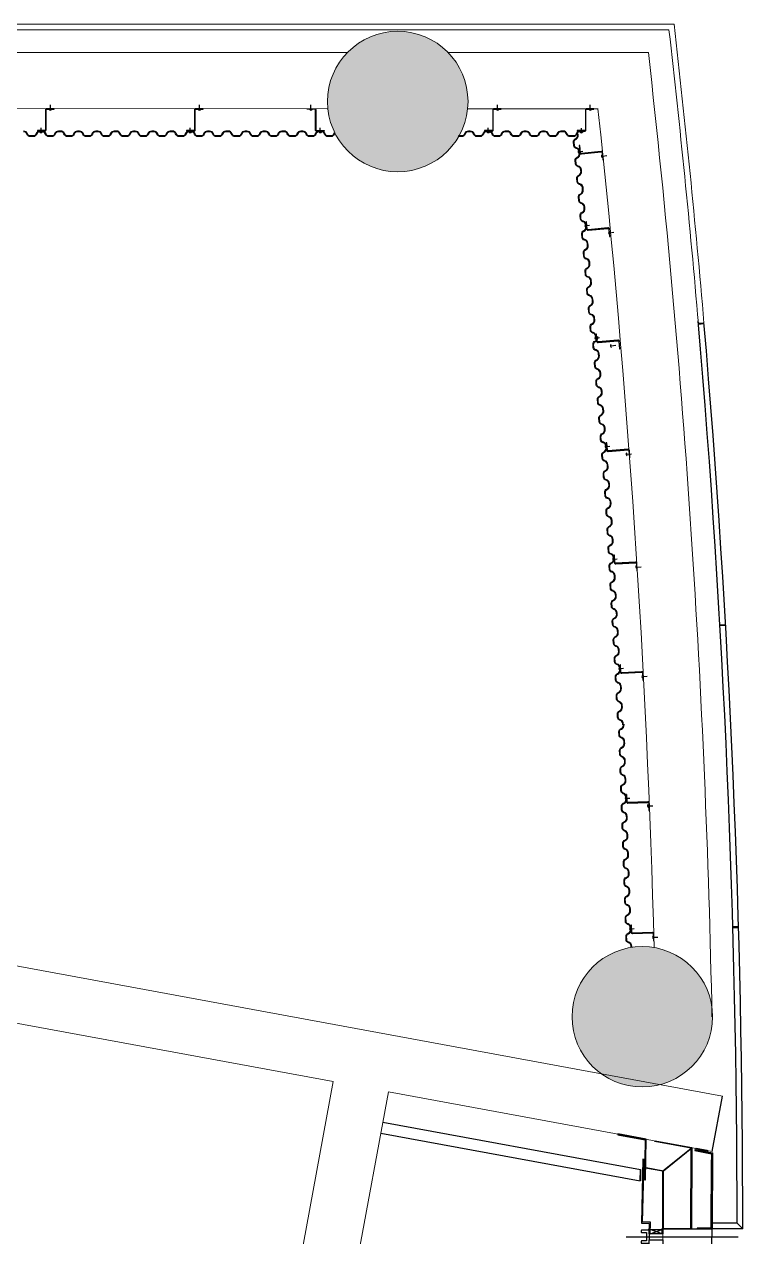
# Model space of a CAD drawing. Header units: centimetres. Extents: x 139057 to 200038, y 34824 to 80516.
# Drawn here: x 174079.3 to 174335, y 52723.6 to 53155.2 of the extents above; entities that cross this region are included whole.
import ezdxf

# ---------------------------------------------------------------- set-up
doc = ezdxf.new("R2010")
doc.units = ezdxf.units.CM
doc.header["$LTSCALE"] = 100
doc.linetypes.add('GI-ST-ESC-P1$0$CENTER', pattern=[50.8, 31.75, -6.35, 6.35, -6.35])
doc.layers.get('Defpoints').update_dxf_attribs({"lineweight": 0})
for name, color, linetype, lineweight in [('410_STRUTTURE_001-AM_0', 7, 'Continuous', 0), ('430_TAVOLATI_001-AM_0', 3, 'Continuous', 0), ('437_RIVESTIMENTI_001-AM_0', 13, 'Continuous', 0), ('441_SERRAMENTI_001-AM_0', 1, 'Continuous', 0)]:
    doc.layers.add(name, color=color, linetype=linetype, lineweight=lineweight)
for name, color, linetype in [('A-FACCIATA-stone', 13, 'Continuous'), ('A-FIN-PANNELLO METAL. ONDUL.', 12, 'Continuous'), ('A-FIN-PIETRA', 7, 'Continuous'), ('GI-ST-ESC-P1$0$A-CLNG-GLAZ', 1, 'Continuous'), ('GI-ST-ESC-P1$0$A-GLAZ-MULL', 1, 'Continuous'), ('GI-ST-ESC-P1$0$A-INSL', 7, 'Continuous')]:
    doc.layers.add(name, color=color, linetype=linetype)

# ---------------------------------------------------------------- blocks, each defined once
blk = doc.blocks.new('GI-ST-ESC-P1$0$FRAME')
at = {"layer": 'Defpoints', "color": 11}
for p, q in [((5, 9.3), (5, 11)), ((18.5, 9.3), (18.5, 11)), ((34.2, 9.3), (34.2, 11)), ((44.9, 9.3), (44.9, 11)), ((5, -9.3), (5, -11)), ((18.5, -9.3), (18.5, -11)), ((34.2, -9.3), (34.2, -11)), ((44.9, -9.3), (44.9, -11))]:
    blk.add_line(p, q, dxfattribs=at)
at = {"layer": 'Defpoints'}
blk.add_line((49, 11), (49, -11), dxfattribs=at)
at = {"layer": 'GI-ST-ESC-P1$0$A-CLNG-GLAZ', "color": 11, "linetype": 'GI-ST-ESC-P1$0$CENTER'}
blk.add_line((-81.1, 0), (317.6, 0), dxfattribs=at)
at = {"layer": 'GI-ST-ESC-P1$0$A-GLAZ-MULL', "color": 11}
blk.add_line((0, 11), (0, -11), dxfattribs=at)
at = {"layer": 'GI-ST-ESC-P1$0$A-GLAZ-MULL', "color": 5}
blk.add_lwpolyline([(-3.3, 23), (-26.5, 23, 0.414214), (-27.5, 22), (-27.5, 16, 0.414214), (-26.5, 15), (-10, 15, -0.414214), (-9.5, 14.5), (-9.5, -14.5, -0.414214), (-10, -15), (-26.5, -15, 0.414214), (-27.5, -16), (-27.5, -22, 0.414214), (-26.5, -23), (-3.3, -23), (-3.3, -25, 0.414214), (-2.3, -26), (0, -26), (0, -11), (49, -11), (49, -27.5), (224, -27.5), (224, 27.5), (49, 27.5), (49, 11), (0, 11), (0, 26), (-2.3, 26, 0.414214), (-3.3, 25)], format="xyb", close=True, dxfattribs=at)

msp = doc.modelspace()

# ---------------------------------------------------------------- hatches: boundary and pattern name
at = {"layer": '410_STRUTTURE_001-AM_0'}
h = msp.add_hatch(color=256, dxfattribs=at)
edge = h.paths.add_edge_path()
edge.add_arc((174212.2, 53127.69), 25, 0, 360)
h = msp.add_hatch(color=256, dxfattribs=at)
edge = h.paths.add_edge_path()
edge.add_arc((174299.21, 52801.91), 25, 0, 360)

# ---------------------------------------------------------------- linework, layer by layer
for centre in [(174212.2, 53127.69, 0), (174299.21, 52801.91, 0)]:
    msp.add_circle(centre, 25, dxfattribs=at)
at = {"layer": '430_TAVOLATI_001-AM_0'}
for p, q in [((173870.88, 52857.88, 0), (174327.72, 52773.66, 0)), ((173886.93, 52834.59, 0), (174189.26, 52778.85, 0)), ((174004.81, 51778.34, 0), (174189.26, 52778.85, 0)), ((174086.88, 52113.18, 0), (174208.92, 52775.22, 0)), ((174208.92, 52775.22, 0), (174324.09, 52753.99, 0)), ((174327.72, 52773.66, 0), (174324.09, 52753.99, 0))]:
    msp.add_line(p, q, dxfattribs=at)
at = {"layer": '430_TAVOLATI_001-AM_0', "elevation": 0}
for points in [[(173964.09, 53145.15), (174194.16, 53145.14)], [(174229.86, 53145.14), (174301.38, 53145.14)], [(173964.09, 53125.15), (174187.14, 53125.14)], [(174236.89, 53125.14), (174283.46, 53125.14)]]:
    msp.add_lwpolyline(points, dxfattribs=at)
at = {"layer": '430_TAVOLATI_001-AM_0'}
for radius, start, end in [(3737.8, 1.13543, 6.41086), (3717.8, 1.52085, 6.13541)]:
    msp.add_arc((170586.95, 52727.78, 0), radius, start, end, dxfattribs=at)
at = {"layer": '437_RIVESTIMENTI_001-AM_0'}
for p, q in [((173965.17, 53155.2, 0), (174310.5, 53155.18, 0)), ((173965.17, 53153.2, 0), (174308.72, 53153.18, 0))]:
    msp.add_line(p, q, dxfattribs=at)
for radius, end in [(3751.8, 6.54565), (3749.8, 6.5184)]:
    msp.add_arc((170583.16, 52727.5, 0), radius, 4.9132, end, dxfattribs=at)
at = {"layer": '441_SERRAMENTI_001-AM_0'}
for p, q in [((174318.36, 52754.52, 0), (174322.5, 52754.36, 0)), ((174322.39, 52753.77, 0), (174318.47, 52755.11, 0))]:
    msp.add_line(p, q, dxfattribs=at)
at = {"layer": '441_SERRAMENTI_001-AM_0', "elevation": 0}
for points in [[(174318.17, 52754.55), (174318.13, 52754.33), (174324.04, 52753.22), (174323.97, 52726.7), (174318.97, 52726.72), (174318.97, 52726.47), (174324.22, 52726.46), (174324.28, 52753.43), (174318.17, 52754.55)], [(174322.39, 52753.77), (174322.5, 52754.36), (174318.47, 52755.11), (174318.36, 52754.52), (174322.39, 52753.77)]]:
    msp.add_lwpolyline(points, dxfattribs=at)
at = {"layer": 'A-FACCIATA-stone'}
msp.add_line((174298.65, 52743.52, 0), (174298.74, 52747.57, 0), dxfattribs=at)
at = {"layer": 'A-FIN-PANNELLO METAL. ONDUL.'}
for p, q in [((174088.62, 53124.95, 0), (174088.62, 53126.57, 0)), ((174141.65, 53124.95, 0), (174141.65, 53126.57, 0)), ((174181.33, 53124.95, 0), (174181.33, 53126.57, 0)), ((174247.73, 53124.95, 0), (174247.73, 53126.57, 0)), ((174280.7, 53124.95, 0), (174280.7, 53126.57, 0)), ((174085.3, 53116.65, 0), (174085.3, 53118.27, 0)), ((174138.34, 53116.65, 0), (174138.34, 53118.27, 0)), ((174184.65, 53116.65, 0), (174184.65, 53118.27, 0)), ((174244.42, 53116.65, 0), (174244.42, 53118.27, 0)), ((174277.53, 53116.62, 0), (174277.53, 53118.24, 0)), ((174276.42, 53109.79, 0), (174278.03, 53109.97, 0)), ((174285.01, 53108.24, 0), (174286.61, 53108.5, 0)), ((174278.84, 53083.53, 0), (174280.45, 53083.68, 0)), ((174287.52, 53081.01, 0), (174289.13, 53081.22, 0)), ((174282.41, 53043.57, 0), (174284.02, 53043.72, 0)), ((174288.18, 53040.7, 0), (174289.78, 53040.93, 0)), ((174286.01, 53004.83, 0), (174287.63, 53004.96, 0)), ((174293.79, 53002.12, 0), (174295.39, 53002.33, 0)), ((174288.71, 52964.82, 0), (174290.33, 52964.91, 0)), ((174297.19, 52961.97, 0), (174298.81, 52962.06, 0)), ((174290.89, 52925.85, 0), (174292.5, 52925.94, 0)), ((174299.36, 52923.01, 0), (174300.98, 52923.1, 0)), ((174293.13, 52879.66, 0), (174294.75, 52879.72, 0)), ((174301.35, 52876.96, 0), (174302.97, 52877.02, 0)), ((174294.74, 52833.22, 0), (174296.35, 52833.28, 0)), ((174303.15, 52830.2, 0), (174304.77, 52830.25, 0))]:
    msp.add_line(p, q, dxfattribs=at)
at = {"layer": 'A-FIN-PANNELLO METAL. ONDUL.', "elevation": 0}
for points in [[(174089.93, 53125.14), (174087.3, 53125.14, 0.429331), (174086.87, 53124.68), (174086.87, 53117.59, -0.399243), (174086.62, 53117.33), (174083.99, 53117.33), (174083.99, 53117.14), (174086.62, 53117.14, 0.422925), (174087.05, 53117.59), (174087.05, 53124.69, -0.399257), (174087.3, 53124.95), (174089.93, 53124.95), (174089.93, 53125.14)], [(174142.97, 53125.14), (174140.34, 53125.14, 0.429331), (174139.9, 53124.68), (174139.9, 53117.59, -0.399243), (174139.65, 53117.33), (174137.03, 53117.33), (174137.03, 53117.14), (174139.65, 53117.14, 0.422925), (174140.09, 53117.59), (174140.09, 53124.69, -0.399257), (174140.34, 53124.95), (174142.97, 53124.95), (174142.97, 53125.14)], [(174180.02, 53125.14), (174182.65, 53125.14, -0.429331), (174183.08, 53124.68), (174183.08, 53117.59, 0.399243), (174183.33, 53117.33), (174185.96, 53117.33), (174185.96, 53117.14), (174183.33, 53117.14, -0.422925), (174182.9, 53117.59), (174182.9, 53124.69, 0.399257), (174182.65, 53124.95), (174180.02, 53124.95), (174180.02, 53125.14)], [(174249.04, 53125.14), (174246.42, 53125.14, 0.429331), (174245.98, 53124.68), (174245.98, 53117.59, -0.399243), (174245.73, 53117.33), (174243.1, 53117.33), (174243.1, 53117.14), (174245.73, 53117.14, 0.422925), (174246.17, 53117.59), (174246.17, 53124.69, -0.399257), (174246.42, 53124.95), (174249.04, 53124.95), (174249.04, 53125.14)], [(174282.01, 53125.14), (174279.38, 53125.14, 0.429331), (174278.95, 53124.68), (174278.95, 53117.59, -0.399243), (174278.7, 53117.32), (174276.07, 53117.32), (174276.07, 53117.14), (174278.7, 53117.14, 0.422925), (174279.13, 53117.59), (174279.13, 53124.69, -0.399257), (174279.38, 53124.95), (174282.01, 53124.95), (174282.01, 53125.14)], [(174085.3, 53117.14), (174084.9, 53117.14, 0.317987), (174083.48, 53116.14), (174083.47, 53116.11, -0.317987), (174082.53, 53115.44), (174081.44, 53115.44, -0.317987), (174080.49, 53116.11), (174080.48, 53116.14, 0.317987), (174079.07, 53117.14)], [(174085.3, 53116.94), (174084.9, 53116.94, 0.317987), (174083.67, 53116.08), (174083.66, 53116.04, -0.317987), (174082.53, 53115.24), (174081.44, 53115.24, -0.317987), (174080.31, 53116.04), (174080.29, 53116.08, 0.317987), (174079.07, 53116.94)], [(174105.17, 53117.14), (174104.77, 53117.14, 0.317987), (174103.35, 53116.14), (174103.34, 53116.11, -0.317987), (174102.4, 53115.44), (174101.31, 53115.44, -0.317987), (174100.36, 53116.11), (174100.35, 53116.14, 0.317987), (174098.94, 53117.14), (174098.27, 53117.14, 0.317987), (174096.85, 53116.14), (174096.84, 53116.11, -0.317987), (174095.9, 53115.44), (174094.68, 53115.44, -0.277807), (174093.8, 53115.97), (174093.6, 53116.34, 0.277807), (174092.28, 53117.14), (174091.47, 53117.14, 0.317987), (174090.05, 53116.14), (174090.04, 53116.11, -0.317987), (174089.1, 53115.44), (174088.01, 53115.44, -0.317987), (174087.06, 53116.11), (174087.05, 53116.14, 0.317987), (174085.64, 53117.14), (174085.3, 53117.14)], [(174105.17, 53116.94), (174104.77, 53116.94, 0.317987), (174103.54, 53116.07), (174103.53, 53116.04, -0.317987), (174102.4, 53115.24), (174101.31, 53115.24, -0.317987), (174100.17, 53116.04), (174100.16, 53116.07, 0.317987), (174098.94, 53116.94), (174098.27, 53116.94, 0.317987), (174097.04, 53116.07), (174097.03, 53116.04, -0.317987), (174095.9, 53115.24), (174094.68, 53115.24, -0.277807), (174093.62, 53115.88), (174093.42, 53116.25, 0.277807), (174092.28, 53116.94), (174091.47, 53116.94, 0.317987), (174090.24, 53116.08), (174090.23, 53116.04, -0.317987), (174089.1, 53115.24), (174088.01, 53115.24, -0.317987), (174086.87, 53116.04), (174086.86, 53116.08, 0.317987), (174085.64, 53116.94), (174085.3, 53116.94)], [(174125.04, 53117.14), (174124.64, 53117.14, 0.317987), (174123.22, 53116.14), (174123.21, 53116.11, -0.317987), (174122.27, 53115.44), (174121.18, 53115.44, -0.317987), (174120.23, 53116.11), (174120.22, 53116.14, 0.317987), (174118.81, 53117.14), (174118.14, 53117.14, 0.317987), (174116.72, 53116.14), (174116.71, 53116.11, -0.317987), (174115.77, 53115.44), (174114.55, 53115.44, -0.277807), (174113.67, 53115.97), (174113.47, 53116.34, 0.277807), (174112.14, 53117.14), (174111.34, 53117.14, 0.317987), (174109.92, 53116.14), (174109.91, 53116.11, -0.317987), (174108.97, 53115.44), (174107.88, 53115.44, -0.317987), (174106.93, 53116.11), (174106.92, 53116.14, 0.317987), (174105.51, 53117.14), (174105.17, 53117.14)], [(174125.04, 53116.94), (174124.64, 53116.94, 0.317987), (174123.41, 53116.07), (174123.4, 53116.04, -0.317987), (174122.27, 53115.24), (174121.18, 53115.24, -0.317987), (174120.04, 53116.04), (174120.03, 53116.07, 0.317987), (174118.81, 53116.94), (174118.14, 53116.94, 0.317987), (174116.91, 53116.07), (174116.9, 53116.04, -0.317987), (174115.77, 53115.24), (174114.55, 53115.24, -0.277807), (174113.49, 53115.88), (174113.29, 53116.25, 0.277807), (174112.14, 53116.94), (174111.34, 53116.94, 0.317987), (174110.11, 53116.07), (174110.1, 53116.04, -0.317987), (174108.97, 53115.24), (174107.88, 53115.24, -0.317987), (174106.74, 53116.04), (174106.73, 53116.07, 0.317987), (174105.51, 53116.94), (174105.17, 53116.94)], [(174144.91, 53117.14), (174144.51, 53117.14, 0.317987), (174143.09, 53116.14), (174143.08, 53116.11, -0.317987), (174142.14, 53115.44), (174141.04, 53115.44, -0.317987), (174140.1, 53116.11), (174140.09, 53116.14, 0.317987), (174138.68, 53117.14), (174138.01, 53117.14, 0.317987), (174136.59, 53116.14), (174136.58, 53116.11, -0.317987), (174135.64, 53115.44), (174134.42, 53115.44, -0.277807), (174133.54, 53115.97), (174133.34, 53116.34, 0.277807), (174132.01, 53117.14), (174131.21, 53117.14, 0.317987), (174129.79, 53116.14), (174129.78, 53116.11, -0.317987), (174128.84, 53115.44), (174127.74, 53115.44, -0.317987), (174126.8, 53116.11), (174126.79, 53116.14, 0.317987), (174125.38, 53117.14), (174125.04, 53117.14)], [(174144.91, 53116.94), (174144.51, 53116.94, 0.317987), (174143.28, 53116.07), (174143.27, 53116.04, -0.317987), (174142.14, 53115.24), (174141.04, 53115.24, -0.317987), (174139.91, 53116.04), (174139.9, 53116.07, 0.317987), (174138.68, 53116.94), (174138.01, 53116.94, 0.317987), (174136.78, 53116.07), (174136.77, 53116.04, -0.317987), (174135.64, 53115.24), (174134.42, 53115.24, -0.277807), (174133.36, 53115.88), (174133.16, 53116.25, 0.277807), (174132.01, 53116.94), (174131.21, 53116.94, 0.317987), (174129.98, 53116.07), (174129.97, 53116.04, -0.317987), (174128.84, 53115.24), (174127.74, 53115.24, -0.317987), (174126.61, 53116.04), (174126.6, 53116.07, 0.317987), (174125.38, 53116.94), (174125.04, 53116.94)], [(174164.78, 53117.14), (174164.37, 53117.14, 0.317987), (174162.96, 53116.14), (174162.95, 53116.11, -0.317987), (174162.01, 53115.44), (174160.91, 53115.44, -0.317987), (174159.97, 53116.11), (174159.96, 53116.14, 0.317987), (174158.54, 53117.14), (174157.87, 53117.14, 0.317987), (174156.46, 53116.14), (174156.45, 53116.11, -0.317987), (174155.51, 53115.44), (174154.29, 53115.44, -0.277807), (174153.4, 53115.97), (174153.21, 53116.34, 0.277807), (174151.88, 53117.14), (174151.07, 53117.14, 0.317987), (174149.66, 53116.14), (174149.65, 53116.11, -0.317987), (174148.71, 53115.44), (174147.61, 53115.44, -0.317987), (174146.67, 53116.11), (174146.66, 53116.14, 0.317987), (174145.24, 53117.14), (174144.91, 53117.14)], [(174164.78, 53116.94), (174164.37, 53116.94, 0.317987), (174163.15, 53116.07), (174163.14, 53116.04, -0.317987), (174162.01, 53115.24), (174160.91, 53115.24, -0.317987), (174159.78, 53116.04), (174159.77, 53116.07, 0.317987), (174158.54, 53116.94), (174157.87, 53116.94, 0.317987), (174156.65, 53116.07), (174156.64, 53116.04, -0.317987), (174155.51, 53115.24), (174154.29, 53115.24, -0.277807), (174153.23, 53115.88), (174153.03, 53116.25, 0.277807), (174151.88, 53116.94), (174151.07, 53116.94, 0.317987), (174149.85, 53116.07), (174149.84, 53116.04, -0.317987), (174148.71, 53115.24), (174147.61, 53115.24, -0.317987), (174146.48, 53116.04), (174146.47, 53116.07, 0.317987), (174145.24, 53116.94), (174144.91, 53116.94)], [(174184.65, 53117.14), (174184.24, 53117.14, 0.317987), (174182.83, 53116.14), (174182.82, 53116.11, -0.317987), (174181.87, 53115.44), (174180.78, 53115.44, -0.317987), (174179.84, 53116.11), (174179.83, 53116.14, 0.317987), (174178.41, 53117.14), (174177.74, 53117.14, 0.317987), (174176.33, 53116.14), (174176.32, 53116.11, -0.317987), (174175.37, 53115.44), (174174.16, 53115.44, -0.277807), (174173.27, 53115.97), (174173.08, 53116.34, 0.277807), (174171.75, 53117.14), (174170.94, 53117.14, 0.317987), (174169.53, 53116.14), (174169.52, 53116.11, -0.317987), (174168.57, 53115.44), (174167.48, 53115.44, -0.317987), (174166.54, 53116.11), (174166.53, 53116.14, 0.317987), (174165.11, 53117.14), (174164.78, 53117.14)], [(174184.65, 53116.94), (174184.24, 53116.94, 0.317987), (174183.02, 53116.07), (174183.01, 53116.04, -0.317987), (174181.87, 53115.24), (174180.78, 53115.24, -0.317987), (174179.65, 53116.04), (174179.64, 53116.07, 0.317987), (174178.41, 53116.94), (174177.74, 53116.94, 0.317987), (174176.52, 53116.07), (174176.51, 53116.04, -0.317987), (174175.37, 53115.24), (174174.16, 53115.24, -0.277807), (174173.1, 53115.88), (174172.9, 53116.25, 0.277807), (174171.75, 53116.94), (174170.94, 53116.94, 0.317987), (174169.72, 53116.07), (174169.71, 53116.04, -0.317987), (174168.57, 53115.24), (174167.48, 53115.24, -0.317987), (174166.35, 53116.04), (174166.34, 53116.07, 0.317987), (174165.11, 53116.94), (174164.78, 53116.94)], [(174189.61, 53116.54, 0.075242), (174189.4, 53116.14), (174189.39, 53116.11, -0.317987), (174188.44, 53115.44), (174187.35, 53115.44, -0.317987), (174186.41, 53116.11), (174186.4, 53116.14, 0.317987), (174184.98, 53117.14), (174184.65, 53117.14)], [(174189.71, 53116.33, 0.055373), (174189.59, 53116.07), (174189.57, 53116.04, -0.317987), (174188.44, 53115.24), (174187.35, 53115.24, -0.317987), (174186.22, 53116.04), (174186.21, 53116.07, 0.317987), (174184.98, 53116.94), (174184.65, 53116.94)], [(174244.25, 53116.94), (174243.85, 53116.94, 0.317987), (174242.62, 53116.07), (174242.61, 53116.04, -0.317987), (174241.48, 53115.24), (174240.39, 53115.24, -0.317987), (174239.26, 53116.04), (174239.25, 53116.07, 0.317987), (174238.02, 53116.94), (174237.35, 53116.94, 0.317987), (174236.12, 53116.07), (174236.11, 53116.04, -0.317987), (174234.98, 53115.24), (174233.76, 53115.24, -0.008772), (174233.72, 53115.24, -0.008772)], [(174244.25, 53117.14), (174243.85, 53117.14, 0.317987), (174242.44, 53116.14), (174242.42, 53116.11, -0.317987), (174241.48, 53115.44), (174240.39, 53115.44, -0.317987), (174239.45, 53116.11), (174239.44, 53116.14, 0.317987), (174238.02, 53117.14), (174237.35, 53117.14, 0.317987), (174235.94, 53116.14), (174235.92, 53116.11, -0.317987), (174234.98, 53115.44), (174233.83, 53115.44)], [(174264.12, 53117.14), (174263.72, 53117.14, 0.317987), (174262.3, 53116.14), (174262.29, 53116.1, -0.317987), (174261.35, 53115.44), (174260.26, 53115.44, -0.317987), (174259.32, 53116.1), (174259.3, 53116.14, 0.317987), (174257.89, 53117.14), (174257.22, 53117.14, 0.317987), (174255.8, 53116.14), (174255.79, 53116.1, -0.317987), (174254.85, 53115.44), (174253.63, 53115.44, -0.277807), (174252.75, 53115.97), (174252.55, 53116.34, 0.277807), (174251.23, 53117.14), (174250.42, 53117.14, 0.317987), (174249, 53116.14), (174248.99, 53116.11, -0.317987), (174248.05, 53115.44), (174246.96, 53115.44, -0.317987), (174246.02, 53116.11), (174246, 53116.14, 0.317987), (174244.59, 53117.14), (174244.25, 53117.14)], [(174264.12, 53116.94), (174263.72, 53116.94, 0.317987), (174262.49, 53116.07), (174262.48, 53116.04, -0.317987), (174261.35, 53115.24), (174260.26, 53115.24, -0.317987), (174259.13, 53116.04), (174259.12, 53116.07, 0.317987), (174257.89, 53116.94), (174257.22, 53116.94, 0.317987), (174255.99, 53116.07), (174255.98, 53116.04, -0.317987), (174254.85, 53115.24), (174253.63, 53115.24, -0.277807), (174252.57, 53115.88), (174252.38, 53116.25, 0.277807), (174251.23, 53116.94), (174250.42, 53116.94, 0.317987), (174249.19, 53116.07), (174249.18, 53116.04, -0.317987), (174248.05, 53115.24), (174246.96, 53115.24, -0.317987), (174245.83, 53116.04), (174245.82, 53116.07, 0.317987), (174244.59, 53116.94), (174244.25, 53116.94)], [(174278.35, 53117.02, 0.101477), (174277.76, 53117.14), (174277.09, 53117.14, 0.317987), (174275.67, 53116.14), (174275.66, 53116.1, -0.317987), (174274.72, 53115.44), (174273.5, 53115.44, -0.277807), (174272.62, 53115.97), (174272.42, 53116.34, 0.277807), (174271.1, 53117.14), (174270.29, 53117.14, 0.317987), (174268.87, 53116.14), (174268.86, 53116.1, -0.317987), (174267.92, 53115.44), (174266.83, 53115.44, -0.317987), (174265.88, 53116.1), (174265.87, 53116.14, 0.317987), (174264.46, 53117.14), (174264.12, 53117.14)], [(174278.27, 53116.83, 0.101477), (174277.76, 53116.94), (174277.09, 53116.94, 0.317987), (174275.86, 53116.07), (174275.85, 53116.04, -0.317987), (174274.72, 53115.24), (174273.5, 53115.24, -0.277807), (174272.44, 53115.88), (174272.25, 53116.25, 0.277807), (174271.1, 53116.94), (174270.29, 53116.94, 0.317987), (174269.06, 53116.07), (174269.05, 53116.04, -0.317987), (174267.92, 53115.24), (174266.83, 53115.24, -0.317987), (174265.7, 53116.04), (174265.68, 53116.07, 0.317987), (174264.46, 53116.94), (174264.12, 53116.94)], [(174277.39, 53102.95), (174277.36, 53103.35, 0.317987), (174276.38, 53104.5), (174276.35, 53104.5, -0.317987), (174275.45, 53105.56), (174275.36, 53106.65, -0.317987), (174276.05, 53107.85), (174276.08, 53107.86, 0.317987), (174276.84, 53109.16), (174276.78, 53109.83, 0.317987), (174275.81, 53110.97), (174275.77, 53110.98, -0.317987), (174274.87, 53112.03), (174274.77, 53113.25, -0.277807), (174275.31, 53114.36), (174275.66, 53114.59, 0.277807), (174276.25, 53115.79), (174276.21, 53116.2)], [(174277.59, 53102.97), (174277.56, 53103.37, 0.317987), (174276.43, 53104.69), (174276.4, 53104.7, -0.317987), (174275.65, 53105.58), (174275.56, 53106.67, -0.317987), (174276.14, 53107.66), (174276.17, 53107.68, 0.317987), (174277.04, 53109.18), (174276.98, 53109.84, 0.317987), (174275.86, 53111.16), (174275.82, 53111.17, -0.317987), (174275.07, 53112.05), (174274.97, 53113.26, -0.277807), (174275.42, 53114.19), (174275.77, 53114.42, 0.277807), (174276.44, 53115.81), (174276.41, 53116.21)], [(174285.37, 53106.95), (174285.1, 53109.57, 0.429331), (174284.6, 53109.95), (174277.55, 53109.23, -0.399243), (174277.26, 53109.45), (174276.99, 53112.06), (174276.8, 53112.04), (174277.07, 53109.43, 0.422925), (174277.56, 53109.04), (174284.63, 53109.77, -0.399257), (174284.91, 53109.55), (174285.18, 53106.94), (174285.37, 53106.95)], [(174279.14, 53083.36), (174279.11, 53083.76, 0.317987), (174278.13, 53084.91), (174278.1, 53084.92, -0.317987), (174277.2, 53085.97), (174277.11, 53087.06, -0.317987), (174277.8, 53088.26), (174277.83, 53088.27, 0.317987), (174278.59, 53089.57), (174278.53, 53090.24, 0.317987), (174277.56, 53091.38), (174277.52, 53091.39, -0.317987), (174276.63, 53092.45), (174276.52, 53093.66, -0.277807), (174277.06, 53094.77), (174277.41, 53095, 0.277807), (174278, 53096.2), (174277.92, 53097.01, 0.317987), (174276.95, 53098.15), (174276.92, 53098.16, -0.317987), (174276.02, 53099.22), (174275.92, 53100.31, -0.317987), (174276.62, 53101.5), (174276.65, 53101.52, 0.317987), (174277.41, 53102.82), (174277.38, 53103.15)], [(174279.34, 53083.38), (174279.31, 53083.78, 0.317987), (174278.18, 53085.1), (174278.15, 53085.11, -0.317987), (174277.4, 53085.99), (174277.31, 53087.08, -0.317987), (174277.89, 53088.07), (174277.92, 53088.09, 0.317987), (174278.79, 53089.59), (174278.73, 53090.25, 0.317987), (174277.61, 53091.57), (174277.57, 53091.58, -0.317987), (174276.82, 53092.46), (174276.72, 53093.68, -0.277807), (174277.17, 53094.6), (174277.52, 53094.83, 0.277807), (174278.2, 53096.22), (174278.12, 53097.03, 0.317987), (174277, 53098.35), (174276.97, 53098.36, -0.317987), (174276.22, 53099.24), (174276.12, 53100.32, -0.317987), (174276.7, 53101.32), (174276.73, 53101.34, 0.317987), (174277.6, 53102.83), (174277.57, 53103.17)], [(174280.91, 53063.57), (174280.88, 53063.97, 0.317987), (174279.9, 53065.12), (174279.87, 53065.12, -0.317987), (174278.97, 53066.18), (174278.87, 53067.27, -0.317987), (174279.57, 53068.47), (174279.6, 53068.48, 0.317987), (174280.36, 53069.78), (174280.3, 53070.45, 0.317987), (174279.32, 53071.59), (174279.29, 53071.6, -0.317987), (174278.39, 53072.66), (174278.29, 53073.87, -0.277807), (174278.83, 53074.98), (174279.18, 53075.21, 0.277807), (174279.76, 53076.41), (174279.69, 53077.22, 0.317987), (174278.72, 53078.36), (174278.69, 53078.37, -0.317987), (174277.79, 53079.43), (174277.69, 53080.52, -0.317987), (174278.39, 53081.71), (174278.42, 53081.73, 0.317987), (174279.17, 53083.03), (174279.14, 53083.36)], [(174281.11, 53063.59), (174281.08, 53063.99, 0.317987), (174279.95, 53065.31), (174279.92, 53065.32, -0.317987), (174279.17, 53066.2), (174279.07, 53067.29, -0.317987), (174279.65, 53068.28), (174279.69, 53068.3, 0.317987), (174280.56, 53069.8), (174280.5, 53070.46, 0.317987), (174279.37, 53071.78), (174279.34, 53071.79, -0.317987), (174278.59, 53072.67), (174278.48, 53073.89, -0.277807), (174278.94, 53074.81), (174279.29, 53075.04, 0.277807), (174279.96, 53076.43), (174279.89, 53077.24, 0.317987), (174278.77, 53078.56), (174278.74, 53078.57, -0.317987), (174277.99, 53079.45), (174277.89, 53080.53, -0.317987), (174278.47, 53081.53), (174278.5, 53081.55, 0.317987), (174279.37, 53083.04), (174279.34, 53083.38)], [(174287.71, 53079.68), (174287.47, 53082.3, 0.429331), (174286.97, 53082.69), (174279.91, 53082.06, -0.399243), (174279.63, 53082.29), (174279.39, 53084.9), (174279.21, 53084.88), (174279.44, 53082.27, 0.422925), (174279.93, 53081.87), (174287, 53082.51, -0.399257), (174287.28, 53082.28), (174287.52, 53079.66), (174287.71, 53079.68)], [(174282.69, 53043.71), (174282.65, 53044.11, 0.317987), (174281.68, 53045.26), (174281.64, 53045.27, -0.317987), (174280.75, 53046.32), (174280.65, 53047.41, -0.317987), (174281.35, 53048.61), (174281.38, 53048.62, 0.317987), (174282.13, 53049.92), (174282.07, 53050.59, 0.317987), (174281.1, 53051.73), (174281.07, 53051.74, -0.317987), (174280.17, 53052.8), (174280.06, 53054.01, -0.277807), (174280.6, 53055.12), (174280.95, 53055.35, 0.277807), (174281.54, 53056.56), (174281.47, 53057.36, 0.317987), (174280.49, 53058.5), (174280.46, 53058.51, -0.317987), (174279.56, 53059.57), (174279.47, 53060.66, -0.317987), (174280.16, 53061.85), (174280.19, 53061.87, 0.317987), (174280.95, 53063.17), (174280.92, 53063.5)], [(174282.89, 53043.73), (174282.85, 53044.13, 0.317987), (174281.73, 53045.45), (174281.69, 53045.46, -0.317987), (174280.95, 53046.34), (174280.85, 53047.43, -0.317987), (174281.43, 53048.43), (174281.46, 53048.44, 0.317987), (174282.33, 53049.94), (174282.27, 53050.61, 0.317987), (174281.15, 53051.93), (174281.12, 53051.93, -0.317987), (174280.37, 53052.81), (174280.26, 53054.03, -0.277807), (174280.71, 53054.95), (174281.06, 53055.18, 0.277807), (174281.74, 53056.57), (174281.67, 53057.38, 0.317987), (174280.54, 53058.7), (174280.51, 53058.71, -0.317987), (174279.76, 53059.59), (174279.66, 53060.67, -0.317987), (174280.25, 53061.67), (174280.28, 53061.69, 0.317987), (174281.15, 53063.19), (174281.12, 53063.52)], [(174284.76, 53024.26), (174284.73, 53024.66, 0.317987), (174283.77, 53025.81), (174283.73, 53025.82, -0.317987), (174282.85, 53026.89), (174282.76, 53027.98, -0.317987), (174283.47, 53029.17), (174283.5, 53029.18, 0.317987), (174284.27, 53030.47), (174284.21, 53031.14, 0.317987), (174283.25, 53032.29), (174283.22, 53032.3, -0.317987), (174282.33, 53033.37), (174282.24, 53034.58, -0.277807), (174282.79, 53035.69), (174283.14, 53035.91, 0.277807), (174283.74, 53037.11), (174283.68, 53037.92, 0.317987), (174282.71, 53039.07), (174282.68, 53039.08, -0.317987), (174281.79, 53040.15), (174281.71, 53041.23, -0.317987), (174282.42, 53042.43), (174282.45, 53042.44, 0.317987), (174283.21, 53043.73), (174283.19, 53044.07)], [(174284.96, 53024.27), (174284.93, 53024.68, 0.317987), (174283.82, 53026.01), (174283.79, 53026.02, -0.317987), (174283.05, 53026.9), (174282.96, 53027.99, -0.317987), (174283.55, 53028.99), (174283.58, 53029, 0.317987), (174284.47, 53030.49), (174284.41, 53031.16, 0.317987), (174283.3, 53032.49), (174283.27, 53032.5, -0.317987), (174282.53, 53033.38), (174282.43, 53034.6, -0.277807), (174282.9, 53035.52), (174283.25, 53035.74, 0.277807), (174283.94, 53037.13), (174283.87, 53037.94, 0.317987), (174282.77, 53039.27), (174282.73, 53039.28, -0.317987), (174281.99, 53040.16), (174281.91, 53041.25, -0.317987), (174282.5, 53042.24), (174282.53, 53042.26, 0.317987), (174283.41, 53043.75), (174283.39, 53044.08)], [(174291.28, 53039.72), (174291.04, 53042.34, 0.429331), (174290.54, 53042.73), (174283.48, 53042.1, -0.399243), (174283.2, 53042.33), (174282.97, 53044.94), (174282.78, 53044.93), (174283.01, 53042.31, 0.422925), (174283.5, 53041.91), (174290.57, 53042.55, -0.399257), (174290.86, 53042.32), (174291.09, 53039.7), (174291.28, 53039.72)], [(174286.32, 53004.65), (174286.28, 53005.06, 0.317987), (174285.32, 53006.21), (174285.29, 53006.22, -0.317987), (174284.4, 53007.28), (174284.32, 53008.37, -0.317987), (174285.02, 53009.56), (174285.06, 53009.58, 0.317987), (174285.82, 53010.87), (174285.77, 53011.54, 0.317987), (174284.81, 53012.69), (174284.78, 53012.7, -0.317987), (174283.89, 53013.76), (174283.79, 53014.98, -0.277807), (174284.34, 53016.08), (174284.7, 53016.31, 0.277807), (174285.3, 53017.51), (174285.23, 53018.31, 0.317987), (174284.27, 53019.47), (174284.24, 53019.48, -0.317987), (174283.35, 53020.54), (174283.26, 53021.63, -0.317987), (174283.97, 53022.82), (174284, 53022.83, 0.317987), (174284.77, 53024.13), (174284.74, 53024.46)], [(174286.52, 53004.67), (174286.48, 53005.07, 0.317987), (174285.37, 53006.4), (174285.34, 53006.41, -0.317987), (174284.6, 53007.3), (174284.52, 53008.39, -0.317987), (174285.11, 53009.38), (174285.14, 53009.39, 0.317987), (174286.02, 53010.88), (174285.97, 53011.55, 0.317987), (174284.86, 53012.88), (174284.83, 53012.89, -0.317987), (174284.09, 53013.78), (174283.99, 53014.99, -0.277807), (174284.45, 53015.92), (174284.8, 53016.14, 0.277807), (174285.5, 53017.52), (174285.43, 53018.33, 0.317987), (174284.32, 53019.66), (174284.29, 53019.67, -0.317987), (174283.55, 53020.56), (174283.46, 53021.65, -0.317987), (174284.05, 53022.64), (174284.08, 53022.65, 0.317987), (174284.97, 53024.14), (174284.94, 53024.48)], [(174287.89, 52984.85), (174287.86, 52985.25, 0.317987), (174286.9, 52986.4), (174286.86, 52986.41, -0.317987), (174285.97, 52987.48), (174285.89, 52988.56, -0.317987), (174286.6, 52989.76), (174286.63, 52989.77, 0.317987), (174287.4, 52991.06), (174287.34, 52991.73, 0.317987), (174286.38, 52992.88), (174286.35, 52992.89, -0.317987), (174285.46, 52993.96), (174285.36, 52995.17, -0.277807), (174285.92, 52996.28), (174286.27, 52996.5, 0.277807), (174286.87, 52997.7), (174286.8, 52998.51, 0.317987), (174285.84, 52999.66), (174285.81, 52999.67, -0.317987), (174284.92, 53000.73), (174284.84, 53001.82, -0.317987), (174285.54, 53003.01), (174285.58, 53003.03, 0.317987), (174286.34, 53004.32), (174286.32, 53004.65)], [(174288.09, 52984.86), (174288.06, 52985.27, 0.317987), (174286.95, 52986.6), (174286.91, 52986.61, -0.317987), (174286.17, 52987.49), (174286.09, 52988.58, -0.317987), (174286.68, 52989.57), (174286.71, 52989.59, 0.317987), (174287.6, 52991.08), (174287.54, 52991.75, 0.317987), (174286.43, 52993.08), (174286.4, 52993.08, -0.317987), (174285.66, 52993.97), (174285.56, 52995.19, -0.277807), (174286.02, 52996.11), (174286.38, 52996.33, 0.277807), (174287.07, 52997.72), (174287, 52998.52, 0.317987), (174285.89, 52999.85), (174285.86, 52999.86, -0.317987), (174285.12, 53000.75), (174285.04, 53001.84, -0.317987), (174285.63, 53002.83), (174285.66, 53002.85, 0.317987), (174286.54, 53004.33), (174286.52, 53004.67)], [(174294.84, 53000.89), (174294.63, 53003.51, 0.429331), (174294.14, 53003.91), (174287.07, 53003.35, -0.399243), (174286.79, 53003.57), (174286.58, 53006.19), (174286.4, 53006.18), (174286.6, 53003.56, 0.422925), (174287.09, 53003.16), (174294.16, 53003.72, -0.399257), (174294.45, 53003.49), (174294.65, 53000.87), (174294.84, 53000.89)], [(174289, 52964.94), (174288.98, 52965.35, 0.317987), (174288.04, 52966.52), (174288.01, 52966.53, -0.317987), (174287.15, 52967.62), (174287.09, 52968.71, -0.317987), (174287.82, 52969.88), (174287.85, 52969.9, 0.317987), (174288.65, 52971.17), (174288.61, 52971.84, 0.317987), (174287.68, 52973.01), (174287.65, 52973.02, -0.317987), (174286.78, 52974.11), (174286.72, 52975.32, -0.277807), (174287.3, 52976.42), (174287.65, 52976.63, 0.277807), (174288.28, 52977.82), (174288.24, 52978.63, 0.317987), (174287.3, 52979.8), (174287.27, 52979.81, -0.317987), (174286.41, 52980.9), (174286.35, 52981.99, -0.317987), (174287.08, 52983.16), (174287.11, 52983.18, 0.317987), (174287.91, 52984.45), (174287.89, 52984.78)], [(174289.2, 52964.96), (174289.18, 52965.36, 0.317987), (174288.1, 52966.72), (174288.07, 52966.73, -0.317987), (174287.35, 52967.63), (174287.29, 52968.72, -0.317987), (174287.9, 52969.7), (174287.93, 52969.71, 0.317987), (174288.85, 52971.18), (174288.81, 52971.85, 0.317987), (174287.74, 52973.21), (174287.7, 52973.21, -0.317987), (174286.98, 52974.12), (174286.92, 52975.33, -0.277807), (174287.4, 52976.25), (174287.76, 52976.46, 0.277807), (174288.48, 52977.83), (174288.44, 52978.64, 0.317987), (174287.36, 52979.99), (174287.32, 52980, -0.317987), (174286.61, 52980.91), (174286.55, 52982, -0.317987), (174287.16, 52982.98), (174287.19, 52982.99, 0.317987), (174288.11, 52984.46), (174288.09, 52984.79)], [(174297.45, 52960.67), (174297.3, 52963.29, 0.429331), (174296.82, 52963.7), (174289.74, 52963.31, -0.399243), (174289.46, 52963.54), (174289.32, 52966.17), (174289.13, 52966.16), (174289.28, 52963.53, 0.422925), (174289.75, 52963.12), (174296.84, 52963.52, -0.399257), (174297.12, 52963.28), (174297.26, 52960.66), (174297.45, 52960.67)], [(174290.09, 52945.31), (174290.07, 52945.71, 0.317987), (174289.14, 52946.89), (174289.1, 52946.9, -0.317987), (174288.24, 52947.98), (174288.18, 52949.07, -0.317987), (174288.92, 52950.25), (174288.95, 52950.26, 0.317987), (174289.75, 52951.53), (174289.71, 52952.2, 0.317987), (174288.77, 52953.38), (174288.74, 52953.39, -0.317987), (174287.88, 52954.47), (174287.81, 52955.69, -0.277807), (174288.39, 52956.78), (174288.75, 52957, 0.277807), (174289.38, 52958.18), (174289.33, 52958.99, 0.317987), (174288.4, 52960.17), (174288.36, 52960.18, -0.317987), (174287.5, 52961.26), (174287.44, 52962.35, -0.317987), (174288.18, 52963.53), (174288.21, 52963.54, 0.317987), (174289.01, 52964.81), (174288.99, 52965.15)], [(174290.29, 52945.32), (174290.27, 52945.72, 0.317987), (174289.19, 52947.08), (174289.16, 52947.09, -0.317987), (174288.44, 52947.99), (174288.38, 52949.08, -0.317987), (174288.99, 52950.06), (174289.03, 52950.07, 0.317987), (174289.95, 52951.54), (174289.91, 52952.21, 0.317987), (174288.83, 52953.57), (174288.8, 52953.58, -0.317987), (174288.08, 52954.48), (174288.01, 52955.7, -0.277807), (174288.49, 52956.61), (174288.85, 52956.83, 0.277807), (174289.58, 52958.19), (174289.53, 52959, 0.317987), (174288.45, 52960.36), (174288.42, 52960.37, -0.317987), (174287.7, 52961.27), (174287.64, 52962.36, -0.317987), (174288.25, 52963.34), (174288.29, 52963.35, 0.317987), (174289.21, 52964.82), (174289.19, 52965.16)], [(174291.19, 52925.67), (174291.17, 52926.08, 0.317987), (174290.23, 52927.25), (174290.2, 52927.26, -0.317987), (174289.34, 52928.35), (174289.28, 52929.44, -0.317987), (174290.01, 52930.61), (174290.04, 52930.62, 0.317987), (174290.84, 52931.9), (174290.8, 52932.57, 0.317987), (174289.87, 52933.74), (174289.84, 52933.75, -0.317987), (174288.97, 52934.84), (174288.91, 52936.05, -0.277807), (174289.49, 52937.15), (174289.84, 52937.36, 0.277807), (174290.47, 52938.55), (174290.43, 52939.35, 0.317987), (174289.49, 52940.53), (174289.46, 52940.54, -0.317987), (174288.6, 52941.63), (174288.54, 52942.72, -0.317987), (174289.27, 52943.89), (174289.3, 52943.9, 0.317987), (174290.1, 52945.17), (174290.08, 52945.51)], [(174291.39, 52925.68), (174291.37, 52926.09, 0.317987), (174290.29, 52927.44), (174290.25, 52927.45, -0.317987), (174289.54, 52928.36), (174289.48, 52929.45, -0.317987), (174290.09, 52930.43), (174290.12, 52930.44, 0.317987), (174291.04, 52931.91), (174291, 52932.58, 0.317987), (174289.93, 52933.93), (174289.89, 52933.94, -0.317987), (174289.17, 52934.85), (174289.11, 52936.06, -0.277807), (174289.59, 52936.97), (174289.95, 52937.19, 0.277807), (174290.67, 52938.56), (174290.62, 52939.37, 0.317987), (174289.55, 52940.72), (174289.51, 52940.73, -0.317987), (174288.8, 52941.64), (174288.73, 52942.73, -0.317987), (174289.35, 52943.7), (174289.38, 52943.72, 0.317987), (174290.3, 52945.19), (174290.28, 52945.52)], [(174299.62, 52921.71), (174299.48, 52924.33, 0.429331), (174298.99, 52924.74), (174291.91, 52924.35, -0.399243), (174291.64, 52924.58), (174291.49, 52927.2), (174291.3, 52927.19), (174291.45, 52924.57, 0.422925), (174291.92, 52924.16), (174299.01, 52924.55, -0.399257), (174299.29, 52924.32), (174299.43, 52921.7), (174299.62, 52921.71)], [(174292.29, 52905.83), (174292.27, 52906.24, 0.317987), (174291.34, 52907.41), (174291.3, 52907.42, -0.317987), (174290.44, 52908.51), (174290.38, 52909.6, -0.317987), (174291.12, 52910.77), (174291.15, 52910.79, 0.317987), (174291.95, 52912.06), (174291.91, 52912.73, 0.317987), (174290.98, 52913.9), (174290.94, 52913.91, -0.317987), (174290.08, 52915), (174290.01, 52916.21, -0.277807), (174290.59, 52917.31), (174290.95, 52917.52, 0.277807), (174291.58, 52918.71), (174291.53, 52919.52, 0.317987), (174290.6, 52920.69), (174290.56, 52920.7, -0.317987), (174289.7, 52921.79), (174289.64, 52922.88, -0.317987), (174290.38, 52924.05), (174290.41, 52924.06, 0.317987), (174291.21, 52925.34), (174291.19, 52925.67)], [(174292.49, 52905.84), (174292.47, 52906.25, 0.317987), (174291.39, 52907.6), (174291.36, 52907.61, -0.317987), (174290.64, 52908.52), (174290.58, 52909.61, -0.317987), (174291.19, 52910.59), (174291.23, 52910.6, 0.317987), (174292.15, 52912.07), (174292.11, 52912.74, 0.317987), (174291.03, 52914.09), (174291, 52914.1, -0.317987), (174290.28, 52915.01), (174290.21, 52916.22, -0.277807), (174290.69, 52917.14), (174291.05, 52917.35, 0.277807), (174291.78, 52918.72), (174291.73, 52919.53, 0.317987), (174290.65, 52920.88), (174290.62, 52920.89, -0.317987), (174289.9, 52921.8), (174289.84, 52922.89, -0.317987), (174290.45, 52923.87), (174290.49, 52923.88, 0.317987), (174291.41, 52925.35), (174291.39, 52925.68)], [(174293.2, 52886.24), (174293.18, 52886.64, 0.317987), (174292.27, 52887.84), (174292.24, 52887.85, -0.317987), (174291.4, 52888.95), (174291.37, 52890.04, -0.317987), (174292.13, 52891.2), (174292.16, 52891.21, 0.317987), (174292.98, 52892.47), (174292.96, 52893.14, 0.317987), (174292.05, 52894.33), (174292.02, 52894.34, -0.317987), (174291.18, 52895.45), (174291.14, 52896.66, -0.277807), (174291.74, 52897.74), (174292.1, 52897.95, 0.277807), (174292.75, 52899.13), (174292.73, 52899.93, 0.317987), (174291.82, 52901.13), (174291.78, 52901.14, -0.317987), (174290.94, 52902.24), (174290.91, 52903.33, -0.317987), (174291.67, 52904.49), (174291.7, 52904.5, 0.317987), (174292.52, 52905.76), (174292.51, 52906.09)], [(174293.4, 52886.24), (174293.38, 52886.65, 0.317987), (174292.33, 52888.03), (174292.3, 52888.04, -0.317987), (174291.6, 52888.96), (174291.57, 52890.05, -0.317987), (174292.2, 52891.01), (174292.23, 52891.03, 0.317987), (174293.18, 52892.47), (174293.16, 52893.14, 0.317987), (174292.11, 52894.52), (174292.08, 52894.53, -0.317987), (174291.38, 52895.45), (174291.34, 52896.67, -0.277807), (174291.84, 52897.57), (174292.2, 52897.78, 0.277807), (174292.95, 52899.13), (174292.93, 52899.94, 0.317987), (174291.88, 52901.32), (174291.84, 52901.33, -0.317987), (174291.14, 52902.25), (174291.11, 52903.34, -0.317987), (174291.74, 52904.31), (174291.77, 52904.32, 0.317987), (174292.72, 52905.77), (174292.71, 52906.1)], [(174293.88, 52866.38), (174293.87, 52866.78, 0.317987), (174292.96, 52867.98), (174292.93, 52867.99, -0.317987), (174292.09, 52869.09), (174292.05, 52870.18, -0.317987), (174292.81, 52871.34), (174292.84, 52871.36, 0.317987), (174293.67, 52872.61), (174293.64, 52873.28, 0.317987), (174292.74, 52874.48), (174292.7, 52874.49, -0.317987), (174291.86, 52875.59), (174291.82, 52876.81, -0.277807), (174292.42, 52877.89), (174292.79, 52878.1, 0.277807), (174293.44, 52879.27), (174293.41, 52880.08, 0.317987), (174292.5, 52881.27), (174292.47, 52881.28, -0.317987), (174291.63, 52882.39), (174291.59, 52883.48, -0.317987), (174292.35, 52884.63), (174292.38, 52884.65, 0.317987), (174293.21, 52885.9), (174293.2, 52886.24)], [(174294.08, 52866.39), (174294.07, 52866.79, 0.317987), (174293.02, 52868.17), (174292.99, 52868.18, -0.317987), (174292.29, 52869.1), (174292.25, 52870.19, -0.317987), (174292.88, 52871.16), (174292.92, 52871.17, 0.317987), (174293.87, 52872.62), (174293.84, 52873.29, 0.317987), (174292.8, 52874.67), (174292.76, 52874.68, -0.317987), (174292.06, 52875.6), (174292.02, 52876.81, -0.277807), (174292.52, 52877.71), (174292.89, 52877.92, 0.277807), (174293.64, 52879.27), (174293.61, 52880.08, 0.317987), (174292.56, 52881.46), (174292.53, 52881.47, -0.317987), (174291.83, 52882.39), (174291.79, 52883.48, -0.317987), (174292.43, 52884.45), (174292.46, 52884.46, 0.317987), (174293.41, 52885.91), (174293.4, 52886.24)], [(174301.78, 52875.33), (174301.69, 52877.96, 0.429331), (174301.21, 52878.38), (174294.13, 52878.13, -0.399243), (174293.86, 52878.37), (174293.77, 52881), (174293.58, 52880.99), (174293.67, 52878.37, 0.422925), (174294.13, 52877.95), (174301.23, 52878.19, -0.399257), (174301.5, 52877.95), (174301.59, 52875.32), (174301.78, 52875.33)], [(174294.57, 52846.52), (174294.55, 52846.93, 0.317987), (174293.64, 52848.12), (174293.61, 52848.13, -0.317987), (174292.77, 52849.24), (174292.73, 52850.33, -0.317987), (174293.5, 52851.49), (174293.53, 52851.5, 0.317987), (174294.35, 52852.75), (174294.33, 52853.42, 0.317987), (174293.42, 52854.62), (174293.39, 52854.63, -0.317987), (174292.55, 52855.73), (174292.51, 52856.95, -0.277807), (174293.11, 52858.03), (174293.47, 52858.24, 0.277807), (174294.12, 52859.41), (174294.09, 52860.22, 0.317987), (174293.19, 52861.41), (174293.15, 52861.42, -0.317987), (174292.31, 52862.53), (174292.28, 52863.62, -0.317987), (174293.04, 52864.78), (174293.07, 52864.79, 0.317987), (174293.89, 52866.04), (174293.88, 52866.38)], [(174294.77, 52846.53), (174294.75, 52846.93, 0.317987), (174293.7, 52848.31), (174293.67, 52848.32, -0.317987), (174292.97, 52849.24), (174292.93, 52850.33, -0.317987), (174293.57, 52851.3), (174293.6, 52851.31, 0.317987), (174294.55, 52852.76), (174294.53, 52853.43, 0.317987), (174293.48, 52854.81), (174293.45, 52854.82, -0.317987), (174292.75, 52855.74), (174292.71, 52856.96, -0.277807), (174293.21, 52857.86), (174293.57, 52858.07, 0.277807), (174294.32, 52859.42), (174294.29, 52860.23, 0.317987), (174293.25, 52861.61), (174293.21, 52861.62, -0.317987), (174292.51, 52862.53), (174292.48, 52863.63, -0.317987), (174293.11, 52864.59), (174293.14, 52864.6, 0.317987), (174294.09, 52866.05), (174294.08, 52866.39)], [(174295.25, 52826.67), (174295.24, 52827.07, 0.317987), (174294.33, 52828.27), (174294.3, 52828.28, -0.317987), (174293.46, 52829.38), (174293.42, 52830.47, -0.317987), (174294.18, 52831.63), (174294.21, 52831.64, 0.317987), (174295.04, 52832.9), (174295.01, 52833.57, 0.317987), (174294.1, 52834.76), (174294.07, 52834.77, -0.317987), (174293.23, 52835.87), (174293.19, 52837.09, -0.277807), (174293.79, 52838.17), (174294.16, 52838.38, 0.277807), (174294.81, 52839.55), (174294.78, 52840.36, 0.317987), (174293.87, 52841.56), (174293.84, 52841.57, -0.317987), (174293, 52842.67), (174292.96, 52843.76, -0.317987), (174293.72, 52844.92), (174293.75, 52844.93, 0.317987), (174294.58, 52846.19), (174294.57, 52846.52)], [(174295.45, 52826.67), (174295.44, 52827.08, 0.317987), (174294.39, 52828.46), (174294.36, 52828.47, -0.317987), (174293.66, 52829.39), (174293.62, 52830.48, -0.317987), (174294.25, 52831.44), (174294.29, 52831.45, 0.317987), (174295.24, 52832.9), (174295.21, 52833.57, 0.317987), (174294.16, 52834.95), (174294.13, 52834.96, -0.317987), (174293.43, 52835.88), (174293.39, 52837.1, -0.277807), (174293.89, 52838), (174294.26, 52838.21, 0.277807), (174295.01, 52839.56), (174294.98, 52840.37, 0.317987), (174293.93, 52841.75), (174293.9, 52841.76, -0.317987), (174293.2, 52842.68), (174293.16, 52843.77, -0.317987), (174293.8, 52844.73), (174293.83, 52844.75, 0.317987), (174294.78, 52846.19), (174294.77, 52846.53)], [(174303.38, 52828.89), (174303.29, 52831.51, 0.429331), (174302.81, 52831.94), (174295.73, 52831.69, -0.399243), (174295.46, 52831.93), (174295.37, 52834.56), (174295.18, 52834.55), (174295.27, 52831.93, 0.422925), (174295.74, 52831.5), (174302.83, 52831.75, -0.399257), (174303.1, 52831.51), (174303.19, 52828.88), (174303.38, 52828.89)]]:
    msp.add_lwpolyline(points, format="xyb", dxfattribs=at)
at = {"layer": 'A-FIN-PANNELLO METAL. ONDUL.'}
for centre, start, end in [((174088.62, 53125.26, 0), 210.0775, 329.9191), ((174141.65, 53125.26, 0), 210.0775, 329.9191), ((174181.33, 53125.26, 0), 210.0775, 329.9191), ((174247.73, 53125.26, 0), 210.0775, 329.9191), ((174280.7, 53125.26, 0), 210.0775, 329.9191), ((174085.3, 53117.25, 0), 210.0775, 329.9191), ((174138.34, 53117.25, 0), 210.0775, 329.9191), ((174184.65, 53117.25, 0), 210.0775, 329.9191), ((174244.42, 53117.25, 0), 210.0775, 329.9191), ((174277.53, 53117.22, 0), 210.0775, 329.9191), ((174277.01, 53109.85, 0), 126.5246, 246.3662), ((174285.32, 53108.29, 0), 129.5289, 249.3705), ((174279.43, 53083.59, 0), 125.1854, 245.027), ((174287.83, 53081.05, 0), 127.6227, 247.4643), ((174283, 53043.63, 0), 125.1854, 245.027), ((174288.48, 53040.75, 0), 128.1897, 248.0313), ((174286.61, 53004.88, 0), 124.6184, 244.46), ((174294.09, 53002.16, 0), 127.6227, 247.4643), ((174289.31, 52964.85, 0), 123.2703, 243.1118), ((174297.5, 52961.99, 0), 123.2703, 243.1118), ((174291.49, 52925.89, 0), 123.2703, 243.1118), ((174299.67, 52923.03, 0), 123.2703, 243.1118), ((174293.73, 52879.68, 0), 122.0538, 241.8954), ((174301.66, 52876.97, 0), 122.0538, 241.8954), ((174295.33, 52833.24, 0), 122.0538, 241.8954), ((174303.46, 52830.21, 0), 122.0538, 241.8954)]:
    msp.add_arc(centre, 0.618, start, end, dxfattribs=at)
at = {"layer": 'A-FIN-PIETRA'}
for p, q in [((174321.17, 53048.83, 0), (174319.18, 53048.65, 0)), ((174321.2, 53048.53, 0), (174319.21, 53048.35, 0)), ((174328.86, 52941.43, 0), (174326.86, 52941.31, 0)), ((174328.87, 52941.13, 0), (174326.88, 52941.01, 0)), ((174331.45, 52834.02, 0), (174333.45, 52834.02, 0)), ((174331.46, 52833.72, 0), (174333.46, 52833.72, 0)), ((174206.93, 52764.4, 0), (174298.55, 52747.51, 0)), ((174206.21, 52760.47, 0), (174298.46, 52743.46, 0)), ((174298.46, 52743.46, 0), (174298.55, 52747.51, 0)), ((174332.96, 52728.47, 0), (174324.23, 52728.48, 0)), ((174334.96, 52726.47, 0), (174332.96, 52728.47, 0)), ((174334.96, 52726.47, 0), (174324.22, 52726.48, 0))]:
    msp.add_line(p, q, dxfattribs=at)
for radius, start, end in [(3749.8, 0.01495, 4.92744), (3751.8, 359.9844, 4.91682)]:
    msp.add_arc((170583.16, 52727.5, 0), radius, start, end, dxfattribs=at)
at = {"layer": 'GI-ST-ESC-P1$0$A-GLAZ-MULL'}
for p, q in [((174324.09, 52753.99, 0), (174327.72, 52773.66, 0)), ((174306.58, 52747.05, 0), (174316.59, 52755.17, 0)), ((174318.17, 52754.46, 0), (174322.31, 52754.31, 0)), ((174322.2, 52753.72, 0), (174318.28, 52755.05, 0)), ((174323.77, 52726.65, 0), (174323.84, 52750.94, 0)), ((174300.41, 52748.19, 0), (174306.58, 52747.05, 0)), ((174306.53, 52726.54, 0), (174306.58, 52747.05, 0)), ((174302.03, 52724.7, 0), (174306.33, 52726.23, 0)), ((174306.33, 52724.69, 0), (174302.05, 52726.22, 0))]:
    msp.add_line(p, q, dxfattribs=at)
at = {"layer": 'GI-ST-ESC-P1$0$A-GLAZ-MULL', "elevation": 0}
for points in [[(174300.35, 52743.91), (174300.55, 52758.33), (174290.52, 52760.18), (174290.47, 52759.88), (174300.25, 52758.08), (174300.05, 52743.92), (174300.35, 52743.91)], [(174306.33, 52724.69), (174306.33, 52726.54), (174316.53, 52726.52), (174316.59, 52755.17), (174303.71, 52757.54), (174303.74, 52757.74), (174316.79, 52755.33), (174316.73, 52726.32), (174306.53, 52726.34), (174306.53, 52724.69)], [(174317.97, 52754.5), (174317.93, 52754.28), (174323.84, 52753.17), (174323.77, 52726.65), (174318.78, 52726.67), (174318.78, 52726.42), (174324.03, 52726.4), (174324.09, 52753.38), (174317.97, 52754.5)], [(174322.2, 52753.72), (174322.31, 52754.31), (174318.28, 52755.05), (174318.17, 52754.46), (174322.2, 52753.72)], [(174299.85, 52751.08), (174299.46, 52751.18), (174298.92, 52728.41), (174301.69, 52728.35), (174301.63, 52724.7), (174302.03, 52724.69), (174302.1, 52728.74), (174299.33, 52728.8), (174299.85, 52751.08)], [(174302.03, 52724.7), (174302.05, 52726.22), (174306.33, 52726.23), (174306.33, 52724.69)]]:
    msp.add_lwpolyline(points, dxfattribs=at)
at = {"layer": 'GI-ST-ESC-P1$0$A-INSL'}
for p, q in [((174306.77, 52747.1, 0), (174316.79, 52755.22, 0)), ((174300.6, 52748.24, 0), (174306.77, 52747.1, 0)), ((174306.72, 52726.6, 0), (174306.77, 52747.1, 0))]:
    msp.add_line(p, q, dxfattribs=at)

# ---------------------------------------------------------------- block references
at = {"layer": 'GI-ST-ESC-P1$0$A-GLAZ-MULL', "xscale": 0.1, "yscale": 0.1, "zscale": 0.1, "rotation": 359.8756008259475}
msp.add_blockref('GI-ST-ESC-P1$0$FRAME', (174301.62, 52723.6, 0), dxfattribs=at)

doc.saveas('drawing.dxf')
